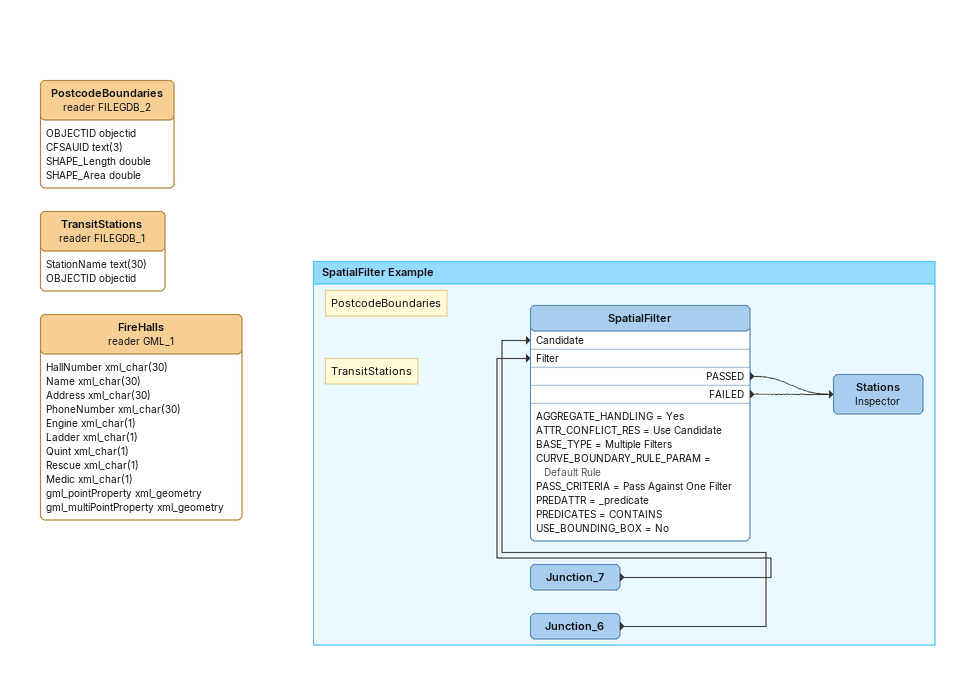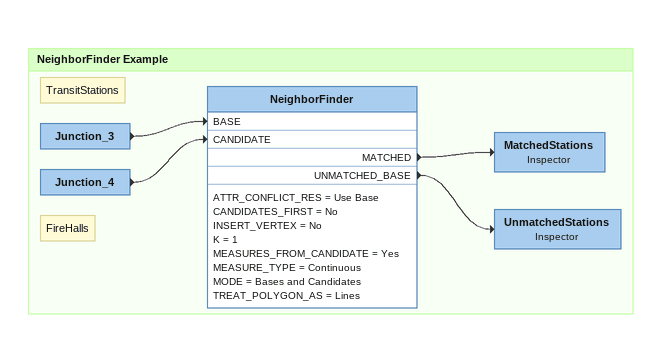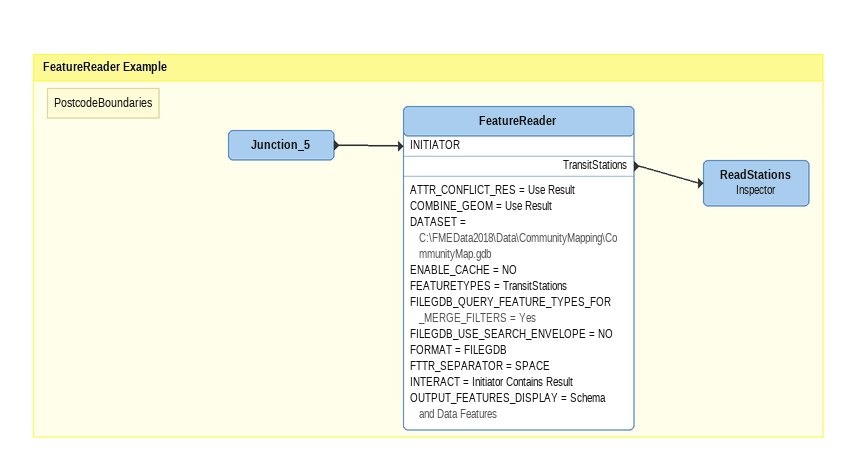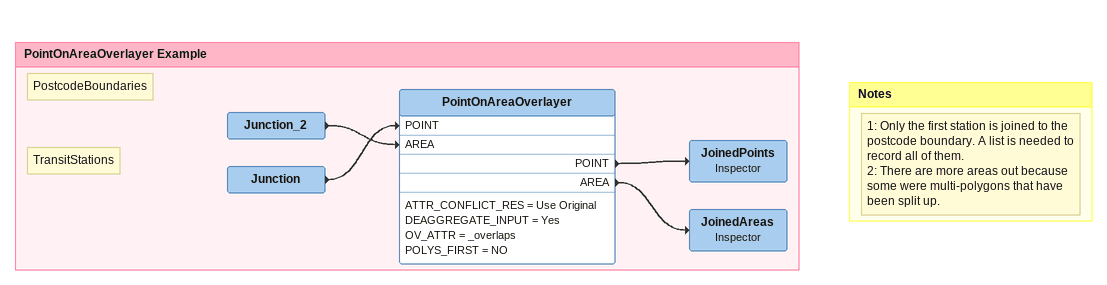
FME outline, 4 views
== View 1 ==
PostcodeBoundaries (reader FILEGDB_2)
    attributes: OBJECTID objectid, CFSAUID text(3), SHAPE_Length double, SHAPE_Area double
TransitStations (reader FILEGDB_1)
    attributes: StationName text(30), OBJECTID objectid
FireHalls (reader GML_1)
    attributes: HallNumber xml_char(30), Name xml_char(30), Address xml_char(30), PhoneNumber xml_char(30), Engine xml_char(1), Ladder xml_char(1), Quint xml_char(1), Rescue xml_char(1), Medic xml_char(1), gml_pointProperty xml_geometry, gml_multiPointProperty xml_geometry

Bookmark: SpatialFilter Example
Note: PostcodeBoundaries
Junction_7
    -> SpatialFilter [Filter]
Note: TransitStations
Junction_6
    -> SpatialFilter [Candidate]
SpatialFilter
    AGGREGATE_HANDLING = Yes
    ATTR_CONFLICT_RES = Use Candidate
    BASE_TYPE = Multiple Filters
    CURVE_BOUNDARY_RULE_PARAM = Default Rule
    PASS_CRITERIA = Pass Against One Filter
    PREDATTR = _predicate
    PREDICATES = CONTAINS
    USE_BOUNDING_BOX = No
    PASSED -> Stations
    FAILED -> Stations
Stations: Inspector

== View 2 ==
Bookmark: NeighborFinder Example
Note: TransitStations
Junction_3
    -> NeighborFinder [BASE]
Note: FireHalls
Junction_4
    -> NeighborFinder [CANDIDATE]
NeighborFinder
    ATTR_CONFLICT_RES = Use Base
    CANDIDATES_FIRST = No
    INSERT_VERTEX = No
    K = 1
    MEASURES_FROM_CANDIDATE = Yes
    MEASURE_TYPE = Continuous
    MODE = Bases and Candidates
    TREAT_POLYGON_AS = Lines
    MATCHED -> MatchedStations
    UNMATCHED_BASE -> UnmatchedStations
MatchedStations: Inspector
UnmatchedStations: Inspector

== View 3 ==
Bookmark: FeatureReader Example
Note: PostcodeBoundaries
Junction_5
    -> FeatureReader [INITIATOR]
FeatureReader
    ATTR_CONFLICT_RES = Use Result
    COMBINE_GEOM = Use Result
    DATASET = C:\FMEData2018\Data\CommunityMapping\CommunityMap.gdb
    ENABLE_CACHE = NO
    FEATURETYPES = TransitStations
    FILEGDB_QUERY_FEATURE_TYPES_FOR_MERGE_FILTERS = Yes
    FILEGDB_USE_SEARCH_ENVELOPE = NO
    FORMAT = FILEGDB
    FTTR_SEPARATOR = SPACE
    INTERACT = Initiator Contains Result
    OUTPUT_FEATURES_DISPLAY = Schema and Data Features
    TransitStations -> ReadStations
ReadStations: Inspector

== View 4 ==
Bookmark: PointOnAreaOverlayer Example
Note: PostcodeBoundaries
Junction_2
    -> PointOnAreaOverlayer [AREA]
Note: TransitStations
Junction
    -> PointOnAreaOverlayer [POINT]
PointOnAreaOverlayer
    ATTR_CONFLICT_RES = Use Original
    DEAGGREGATE_INPUT = Yes
    OV_ATTR = _overlaps
    POLYS_FIRST = NO
    POINT -> JoinedPoints
    AREA -> JoinedAreas
JoinedPoints: Inspector
JoinedAreas: Inspector

Bookmark: Notes
Note: 1: Only the first station is joined to the postcode boundary. A list is needed to record all of them. / 2: There are more areas out because some were multi-polygons that have been split up.
